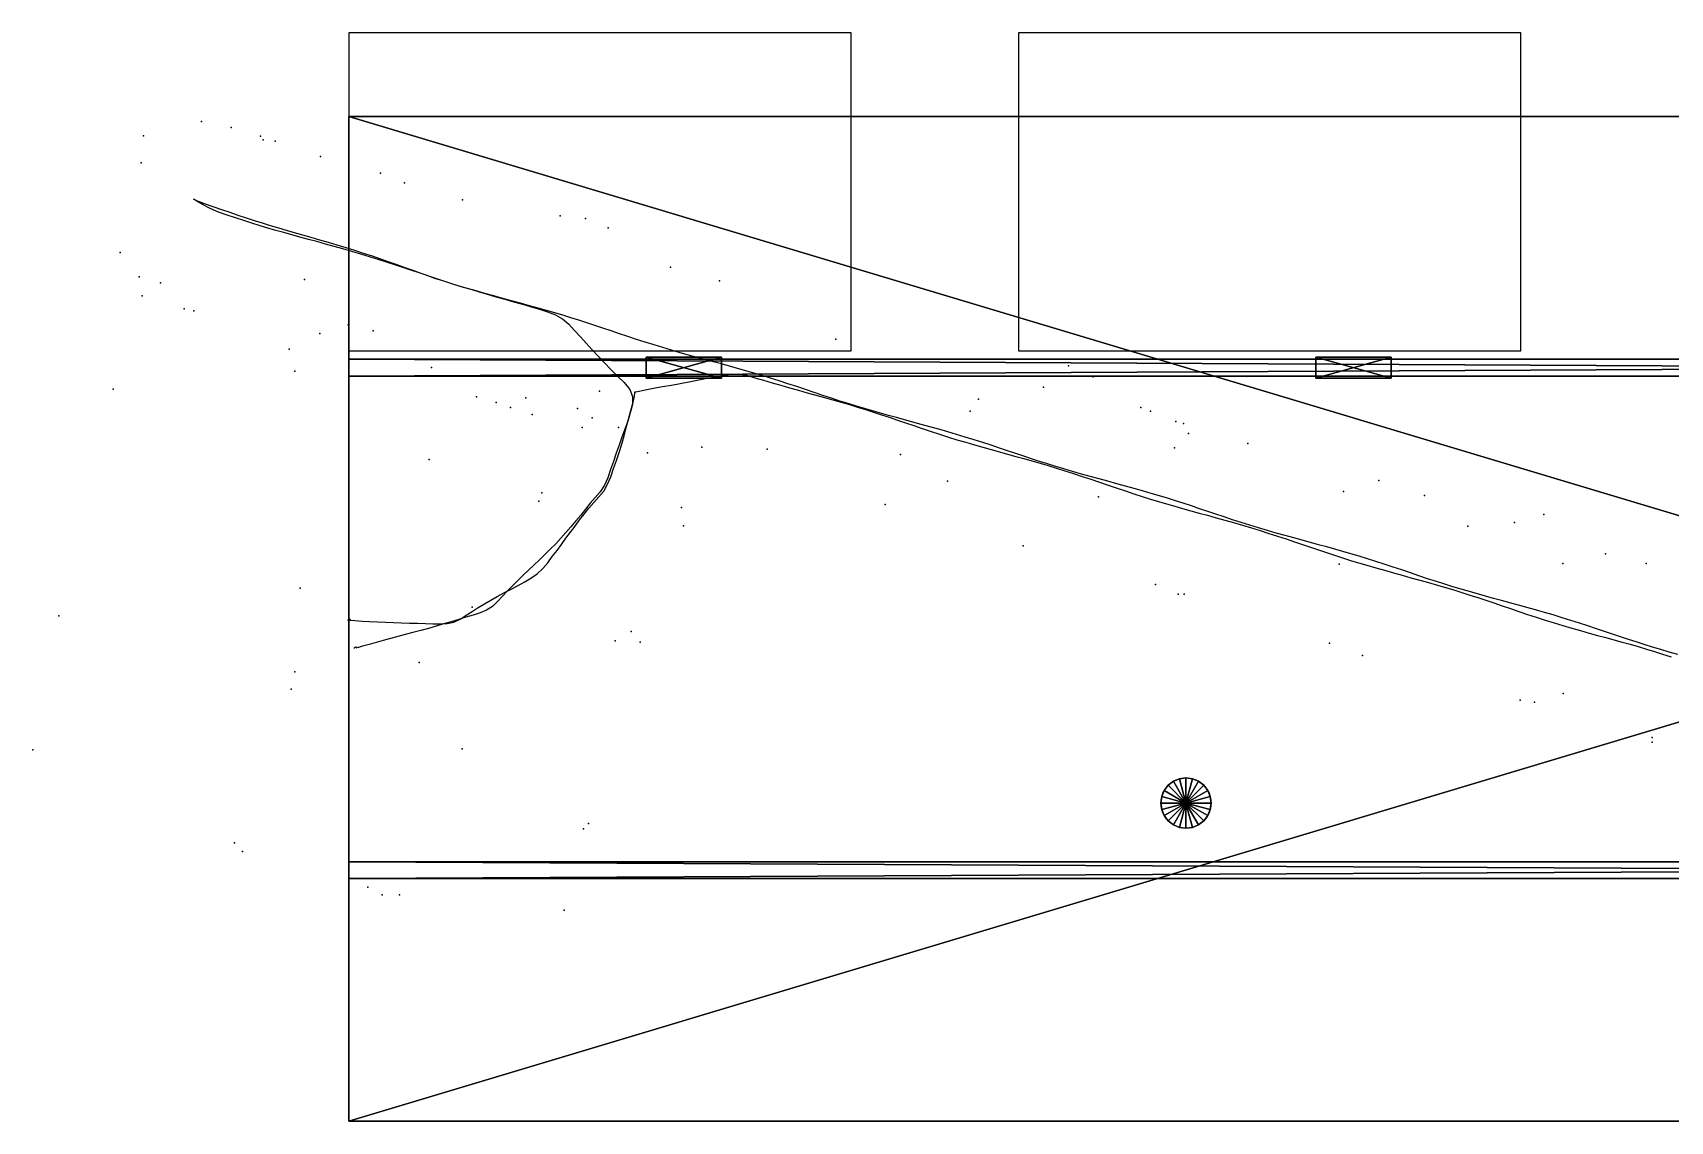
# Model space of a CAD drawing. Header units: metres. Extents: x -3.8 to 40, y -6 to 7.
# Drawn here: x -3.78 to 15.79, y -6 to 7 of the extents above; entities that cross this region are included whole.
import ezdxf

# ---------------------------------------------------------------- set-up
doc = ezdxf.new("R2010")
doc.units = ezdxf.units.M
for name, color, linetype in [('PATH', 1, 'Continuous'), ('POINTS', 5, 'Continuous'), ('WALLS', 2, 'Continuous')]:
    doc.layers.add(name, color=color, linetype=linetype)

msp = doc.modelspace()

# ---------------------------------------------------------------- linework, layer by layer
at = {"layer": 'PATH'}
for points in [[(15.874, -0.426, 0.895), (15.771, -0.397, 0.894), (15.671, -0.367, 0.89), (15.572, -0.337, 0.881), (15.473, -0.307, 0.873), (15.378, -0.276, 0.869), (15.285, -0.246, 0.866), (15.191, -0.215, 0.864), (15.097, -0.183, 0.856), (15.001, -0.151, 0.849), (14.904, -0.118, 0.842), (14.801, -0.084, 0.841), (14.7, -0.051, 0.836), (14.596, -0.018, 0.833), (14.492, 0.014, 0.826), (14.385, 0.047, 0.815), (14.281, 0.077, 0.812), (14.174, 0.108, 0.808), (14.073, 0.136, 0.801), (13.971, 0.164, 0.803), (13.87, 0.192, 0.791), (13.77, 0.218, 0.785), (13.672, 0.245, 0.78), (13.577, 0.271, 0.776), (13.482, 0.297, 0.774), (13.385, 0.325, 0.771), (13.288, 0.354, 0.766), (13.189, 0.384, 0.753), (13.091, 0.415, 0.746), (12.991, 0.447, 0.741), (12.887, 0.48, 0.741), (12.782, 0.515, 0.743), (12.681, 0.549, 0.73), (12.577, 0.584, 0.724), (12.473, 0.619, 0.713), (12.369, 0.653, 0.713), (12.267, 0.686, 0.714), (12.168, 0.717, 0.71), (12.068, 0.748, 0.704), (11.969, 0.778, 0.69), (11.874, 0.805, 0.686), (11.779, 0.832, 0.683), (11.681, 0.859, 0.681), (11.584, 0.885, 0.677), (11.487, 0.911, 0.668), (11.388, 0.938, 0.661), (11.287, 0.966, 0.655), (11.184, 0.994, 0.651), (11.079, 1.024, 0.651), (10.974, 1.054, 0.649), (10.868, 1.086, 0.64), (10.764, 1.118, 0.63), (10.66, 1.151, 0.621), (10.557, 1.184, 0.621), (10.457, 1.217, 0.619), (10.358, 1.249, 0.616), (10.26, 1.283, 0.606), (10.16, 1.316, 0.6), (10.064, 1.348, 0.59), (9.968, 1.38, 0.593), (9.875, 1.41, 0.587), (9.779, 1.44, 0.583), (9.682, 1.47, 0.575), (9.584, 1.499, 0.567), (9.482, 1.529, 0.561), (9.381, 1.557, 0.558), (9.276, 1.586, 0.556), (9.173, 1.614, 0.551), (9.066, 1.643, 0.543), (8.962, 1.671, 0.534), (8.855, 1.701, 0.526), (8.751, 1.73, 0.525), (8.646, 1.76, 0.522), (8.542, 1.79, 0.521), (8.445, 1.819, 0.515), (8.346, 1.85, 0.504), (8.25, 1.88, 0.496), (8.155, 1.911, 0.495), (8.062, 1.942, 0.494), (7.966, 1.974, 0.497), (7.869, 2.007, 0.481), (7.771, 2.04, 0.474), (7.671, 2.073, 0.472), (7.572, 2.105, 0.471), (7.47, 2.138, 0.46), (7.363, 2.171, 0.457), (7.259, 2.203, 0.453), (7.153, 2.234, 0.444), (7.046, 2.265, 0.438), (6.941, 2.295, 0.431), (6.838, 2.323, 0.433), (6.738, 2.35, 0.426), (6.639, 2.377, 0.421), (6.541, 2.403, 0.413), (6.446, 2.429, 0.404), (6.349, 2.456, 0.404), (6.254, 2.483, 0.401), (6.158, 2.511, 0.394), (6.063, 2.54, 0.391), (5.964, 2.571, 0.384), (5.866, 2.602, 0.372), (5.765, 2.635, 0.369), (5.663, 2.669, 0.37), (5.558, 2.704, 0.369), (5.454, 2.739, 0.355), (5.349, 2.774, 0.349), (5.244, 2.808, 0.344), (5.141, 2.842, 0.34), (5.037, 2.875, 0.34), (4.937, 2.905, 0.333), (4.838, 2.935, 0.326), (4.74, 2.964, 0.316), (4.644, 2.991, 0.313), (4.546, 3.018, 0.311), (4.451, 3.044, 0.307), (4.355, 3.07, 0.305), (4.258, 3.096, 0.297), (4.159, 3.123, 0.286), (4.058, 3.151, 0.282), (3.958, 3.179, 0.279), (3.854, 3.209, 0.28), (3.752, 3.239, 0.275), (3.648, 3.271, 0.264), (3.541, 3.304, 0.257), (3.436, 3.338, 0.251), (3.332, 3.372, 0.25), (3.232, 3.405, 0.245), (3.131, 3.439, 0.24), (3.034, 3.472, 0.235), (2.938, 3.504, 0.224), (2.842, 3.536, 0.217), (2.747, 3.567, 0.217), (2.65, 3.597, 0.216), (2.554, 3.626, 0.215), (2.458, 3.655, 0.206), (2.36, 3.684, 0.195), (2.261, 3.712, 0.188), (2.159, 3.74, 0.185), (2.051, 3.769, 0.184), (1.944, 3.798, 0.179), (1.837, 3.828, 0.171), (1.731, 3.857, 0.161), (1.624, 3.887, 0.154), (1.52, 3.916, 0.154), (1.418, 3.946, 0.153), (1.318, 3.975, 0.148), (1.219, 4.006, 0.142), (1.122, 4.037, 0.131), (1.028, 4.067, 0.124), (0.933, 4.099, 0.123), (0.838, 4.131, 0.122), (0.741, 4.163, 0.113), (0.646, 4.195, 0.11), (0.55, 4.227, 0.099), (0.449, 4.26, 0.096), (0.35, 4.292, 0.089), (0.246, 4.324, 0.092), (0.141, 4.357, 0.089), (0.035, 4.388, 0.077), (-0.072, 4.419, 0.071), (-0.177, 4.449, 0.062), (-0.28, 4.477, 0.06), (-0.382, 4.505, 0.061), (-0.483, 4.532, 0.054), (-0.585, 4.559, 0.049), (-0.682, 4.586, 0.037), (-0.778, 4.613, 0.028), (-0.874, 4.64, 0.032), (-0.967, 4.667, 0.032), (-1.062, 4.695, 0.026), (-1.159, 4.726, 0.018), (-1.254, 4.756, 0.005), (-1.354, 4.789, 0.003), (-1.455, 4.822, -0.004), (-1.558, 4.857, -0.001), (-1.657, 4.9, -0.01), (-1.751, 4.949, -0.017), (-1.816, 4.988, -0.024), (-1.848, 5.008, -0.024), (-1.855, 5.013, -0.018), (-1.855, 5.013, -0.017), (-1.853, 5.013, -0.015), (-1.85, 5.011, -0.019), (-1.846, 5.008, -0.021), (-1.84, 5.004, -0.019), (-1.802, 4.989, -0.018), (-1.729, 4.962, -0.008), (-1.626, 4.926, -0.005), (-1.524, 4.891, -0.005), (-1.424, 4.856, -0.001), (-1.326, 4.823, 0.001), (-1.227, 4.79, 0.01), (-1.132, 4.758, 0.019), (-1.036, 4.728, 0.025), (-0.939, 4.698, 0.027), (-0.843, 4.67, 0.029), (-0.748, 4.641, 0.036), (-0.653, 4.614, 0.044), (-0.554, 4.586, 0.05), (-0.454, 4.557, 0.055), (-0.351, 4.527, 0.057), (-0.247, 4.497, 0.058), (-0.143, 4.466, 0.065), (-0.038, 4.434, 0.07), (0.067, 4.402, 0.082), (0.172, 4.368, 0.088), (0.276, 4.334, 0.09), (0.376, 4.3, 0.094), (0.477, 4.265, 0.099), (0.574, 4.231, 0.105), (0.668, 4.198, 0.112), (0.764, 4.164, 0.119), (0.859, 4.13, 0.12), (0.952, 4.098, 0.118), (1.046, 4.066, 0.124), (1.14, 4.035, 0.135), (1.238, 4.003, 0.144), (1.338, 3.971, 0.152), (1.441, 3.94, 0.151), (1.546, 3.909, 0.146), (1.65, 3.879, 0.153), (1.757, 3.847, 0.166), (1.864, 3.817, 0.174), (1.968, 3.787, 0.181), (2.072, 3.757, 0.183), (2.176, 3.727, 0.182), (2.276, 3.697, 0.188), (2.374, 3.667, 0.195), (2.468, 3.632, 0.205), (2.552, 3.583, 0.212), (2.627, 3.519, 0.211), (2.696, 3.444, 0.214), (2.765, 3.368, 0.206), (2.835, 3.291, 0.218), (2.905, 3.213, 0.226), (2.98, 3.134, 0.229), (3.055, 3.056, 0.225), (3.13, 2.978, 0.225), (3.209, 2.899, 0.227), (3.288, 2.821, 0.239), (3.356, 2.741, 0.24), (3.389, 2.654, 0.243), (3.387, 2.56, 0.237), (3.36, 2.461, 0.227), (3.331, 2.363, 0.225), (3.296, 2.267, 0.221), (3.261, 2.171, 0.228), (3.227, 2.075, 0.224), (3.194, 1.978, 0.217), (3.161, 1.881, 0.21), (3.124, 1.785, 0.203), (3.092, 1.686, 0.208), (3.052, 1.596, 0.204), (3, 1.517, 0.204), (2.943, 1.448, 0.191), (2.884, 1.38, 0.185), (2.825, 1.311, 0.181), (2.769, 1.24, 0.179), (2.711, 1.17, 0.178), (2.653, 1.101, 0.172), (2.593, 1.033, 0.164), (2.533, 0.964, 0.156), (2.47, 0.898, 0.15), (2.405, 0.833, 0.154), (2.341, 0.768, 0.147), (2.275, 0.705, 0.142), (2.208, 0.643, 0.137), (2.144, 0.581, 0.129), (2.081, 0.52, 0.125), (2.017, 0.458, 0.119), (1.954, 0.396, 0.12), (1.894, 0.334, 0.12), (1.833, 0.271, 0.108), (1.775, 0.207, 0.099), (1.714, 0.149, 0.097), (1.645, 0.104, 0.097), (1.567, 0.071, 0.096), (1.483, 0.045, 0.089), (1.398, 0.019, 0.078), (1.312, -0.008, 0.071), (1.223, -0.035, 0.067), (1.131, -0.061, 0.06), (1.041, -0.088, 0.058), (0.949, -0.114, 0.059), (0.858, -0.139, 0.046), (0.765, -0.164, 0.037), (0.673, -0.188, 0.035), (0.583, -0.212, 0.029), (0.495, -0.235, 0.028), (0.41, -0.259, 0.022), (0.326, -0.282, 0.011), (0.243, -0.305, 0.008), (0.164, -0.326, -0.002), (0.113, -0.341, 0.001), (0.09, -0.347, 0.004), (0.091, -0.346, 0.004), (0.096, -0.345, 0.001), (0.099, -0.343, -0.005), (0.099, -0.342, -0.002), (0.097, -0.342, 0.003), (0.093, -0.341, 0.005), (0.086, -0.34, 0.003), (0.082, -0.34, -0.002), (0.075, -0.341, -0.007), (0.069, -0.342, -0.01), (0.065, -0.344, 0.002), (0.062, -0.347, 0.002), (0.061, -0.35, 0.001), (0.061, -0.352, -0.004)], [(0, 0, 0), (0.007, -0.001, 0.005), (0.012, -0.002, 0.001), (0.014, -0.003, 0.001), (0.016, -0.004, -0.003), (0.015, -0.006, -0.005), (0.013, -0.008, 0), (0.008, -0.01, 0.003), (0.004, -0.012, 0.003), (-0.003, -0.013, 0.001), (-0.011, -0.013, 0), (-0.012, -0.015, -0.005), (0.013, -0.017, 0.001), (0.072, -0.021, 0.006), (0.157, -0.026, 0.011), (0.247, -0.03, 0.017), (0.342, -0.035, 0.014), (0.436, -0.039, 0.02), (0.531, -0.043, 0.029), (0.627, -0.046, 0.036), (0.723, -0.05, 0.046), (0.82, -0.053, 0.048), (0.913, -0.056, 0.045), (1.003, -0.058, 0.051), (1.09, -0.06, 0.063), (1.174, -0.057, 0.068), (1.254, -0.039, 0.074), (1.33, -0.004, 0.075), (1.402, 0.043, 0.08), (1.472, 0.089, 0.081), (1.546, 0.134, 0.09), (1.621, 0.178, 0.1), (1.695, 0.223, 0.101), (1.773, 0.266, 0.106), (1.852, 0.309, 0.103), (1.932, 0.352, 0.113), (2.012, 0.396, 0.119), (2.094, 0.44, 0.132), (2.174, 0.486, 0.134), (2.248, 0.539, 0.137), (2.315, 0.601, 0.141), (2.376, 0.67, 0.14), (2.43, 0.743, 0.151), (2.486, 0.816, 0.157), (2.539, 0.89, 0.162), (2.593, 0.964, 0.162), (2.648, 1.037, 0.167), (2.701, 1.109, 0.171), (2.754, 1.182, 0.177), (2.809, 1.252, 0.187), (2.868, 1.321, 0.189), (2.926, 1.39, 0.188), (2.986, 1.457, 0.195), (3.044, 1.527, 0.197), (3.091, 1.607, 0.203), (3.128, 1.698, 0.214), (3.162, 1.794, 0.214), (3.197, 1.89, 0.213), (3.229, 1.987, 0.216), (3.259, 2.086, 0.216), (3.287, 2.185, 0.222), (3.314, 2.285, 0.234), (3.339, 2.387, 0.236), (3.368, 2.49, 0.232), (3.394, 2.588, 0.236), (3.41, 2.659, 0.24), (3.417, 2.696, 0.243), (3.417, 2.704, 0.24), (3.416, 2.707, 0.248), (3.419, 2.71, 0.242), (3.428, 2.712, 0.235), (3.466, 2.72, 0.239), (3.538, 2.735, 0.25), (3.64, 2.754, 0.257), (3.745, 2.775, 0.263), (3.852, 2.793, 0.266), (3.957, 2.812, 0.268), (4.059, 2.831, 0.275), (4.16, 2.849, 0.291), (4.258, 2.869, 0.295), (4.355, 2.888, 0.303), (4.453, 2.907, 0.304), (4.554, 2.924, 0.303), (4.651, 2.926, 0.309), (4.751, 2.91, 0.323), (4.851, 2.88, 0.332), (4.953, 2.849, 0.333), (5.055, 2.819, 0.334), (5.158, 2.79, 0.334), (5.265, 2.759, 0.343), (5.37, 2.73, 0.352), (5.475, 2.701, 0.363), (5.579, 2.672, 0.366), (5.682, 2.644, 0.367), (5.781, 2.616, 0.368), (5.881, 2.588, 0.376), (5.98, 2.559, 0.385), (6.076, 2.529, 0.393), (6.171, 2.5, 0.397), (6.266, 2.47, 0.397), (6.361, 2.438, 0.4), (6.454, 2.407, 0.405), (6.552, 2.374, 0.416), (6.648, 2.341, 0.423), (6.747, 2.308, 0.427), (6.85, 2.273, 0.426), (6.954, 2.239, 0.43), (7.057, 2.205, 0.438), (7.161, 2.172, 0.449), (7.264, 2.14, 0.454), (7.368, 2.109, 0.459), (7.472, 2.078, 0.459), (7.574, 2.049, 0.465), (7.674, 2.021, 0.468), (7.772, 1.994, 0.476), (7.869, 1.968, 0.484), (7.967, 1.941, 0.49), (8.062, 1.915, 0.489), (8.16, 1.888, 0.49), (8.256, 1.86, 0.496), (8.352, 1.831, 0.508), (8.452, 1.801, 0.514), (8.553, 1.769, 0.515), (8.655, 1.736, 0.523), (8.76, 1.702, 0.522), (8.864, 1.668, 0.529), (8.968, 1.632, 0.539), (9.072, 1.597, 0.55), (9.176, 1.562, 0.548), (9.278, 1.528, 0.554), (9.377, 1.495, 0.553), (9.477, 1.463, 0.564), (9.576, 1.431, 0.574), (9.672, 1.402, 0.581), (9.769, 1.373, 0.582), (9.866, 1.345, 0.584), (9.96, 1.318, 0.585), (10.058, 1.291, 0.59), (10.156, 1.264, 0.6), (10.256, 1.237, 0.609), (10.36, 1.208, 0.61), (10.464, 1.179, 0.616), (10.569, 1.15, 0.615), (10.676, 1.118, 0.625), (10.783, 1.086, 0.632), (10.887, 1.054, 0.639), (10.991, 1.021, 0.648), (11.094, 0.988, 0.644), (11.195, 0.955, 0.648), (11.295, 0.921, 0.659), (11.391, 0.888, 0.667), (11.489, 0.855, 0.67), (11.583, 0.823, 0.68), (11.678, 0.791, 0.673), (11.774, 0.76, 0.675), (11.869, 0.729, 0.687), (11.965, 0.699, 0.693), (12.062, 0.669, 0.702), (12.162, 0.64, 0.702), (12.266, 0.61, 0.706), (12.371, 0.58, 0.71), (12.477, 0.551, 0.717), (12.582, 0.521, 0.726), (12.687, 0.492, 0.732), (12.793, 0.463, 0.743), (12.898, 0.434, 0.739), (13.003, 0.404, 0.741), (13.102, 0.375, 0.747), (13.199, 0.345, 0.76), (13.297, 0.315, 0.764), (13.391, 0.285, 0.768), (13.486, 0.254, 0.769), (13.581, 0.222, 0.774), (13.678, 0.19, 0.781), (13.777, 0.156, 0.79), (13.877, 0.122, 0.794), (13.978, 0.088, 0.799), (14.079, 0.054, 0.799), (14.184, 0.02, 0.803), (14.291, -0.014, 0.809), (14.397, -0.047, 0.823), (14.503, -0.079, 0.831), (14.609, -0.11, 0.83), (14.713, -0.14, 0.832), (14.815, -0.169, 0.837), (14.917, -0.197, 0.846), (15.016, -0.224, 0.853), (15.112, -0.25, 0.859), (15.209, -0.277, 0.863), (15.305, -0.304, 0.865), (15.402, -0.331, 0.866), (15.5, -0.36, 0.869), (15.595, -0.389, 0.886), (15.694, -0.42, 0.888), (15.796, -0.453, 0.893)]]:
    msp.add_polyline3d(points, dxfattribs=at)
at = {"layer": 'POINTS'}
for p in [(-1.763, 5.94, 1.05), (-1.406, 5.87, -0.095), (-2.452, 5.768, 0.596), (-1.055, 5.765, -0.13), (-1.023, 5.722, 0.47), (-0.881, 5.704, -0.115), (-0.339, 5.522, 0.942), (-2.483, 5.447, 0.058), (0.378, 5.324, -0.082), (0.664, 5.208, 0.741), (1.355, 5.006, 0.499), (2.524, 4.814, 1.021), (2.826, 4.783, 0.26), (3.099, 4.672, 1.174), (-2.732, 4.375, -0.531), (3.84, 4.201, 2.037), (-2.507, 4.086, 0.843), (-2.249, 4.015, 0.603), (-0.532, 4.052, 2.197), (4.426, 4.039, 1.277), (-2.468, 3.859, 0.795), (-1.967, 3.703, 1.082), (-1.852, 3.68, 0.644), (-0.349, 3.41, 1.045), (-0.007, 3.51, 0.55), (0.29, 3.441, 0.482), (5.818, 3.339, 1.419), (-0.714, 3.22, 2.164), (-0.646, 2.957, 2.158), (0.988, 3.001, 1.244), (8.597, 3.024, 0.501), (-2.817, 2.745, -0.504), (8.296, 2.768, 2.671), (8.892, 2.89, 1.333), (1.526, 2.652, 0.448), (1.76, 2.586, 0.477), (2.114, 2.64, 1.714), (2.994, 2.72, 2.372), (7.522, 2.624, 2.63), (1.929, 2.526, 0.708), (2.19, 2.441, 0.355), (2.73, 2.512, 0.005), (2.904, 2.401, -0.112), (7.42, 2.481, 2.62), (9.46, 2.523, 1.096), (9.577, 2.482, 1.363), (9.88, 2.357, 1.944), (2.786, 2.284, 0.047), (3.221, 2.286, 2.27), (9.971, 2.335, 1.532), (10.031, 2.213, 1.253), (3.566, 1.984, 1.991), (4.218, 2.049, 0.867), (4.998, 2.025, 2.475), (6.588, 1.963, 2.561), (9.861, 2.042, 2.744), (10.74, 2.096, 1.133), (0.958, 1.903, -0.287), (7.152, 1.646, -0.016), (12.303, 1.653, 1.441), (2.268, 1.405, -0.098), (2.305, 1.506, 0.207), (8.955, 1.458, 2.683), (11.88, 1.522, 2.864), (12.85, 1.472, 1.06), (3.974, 1.329, 1.768), (6.408, 1.367, 0.802), (14.273, 1.246, 1.285), (3.998, 1.111, 0.097), (13.367, 1.107, 1.049), (13.924, 1.151, 1.285), (8.055, 0.872, 0.629), (11.831, 0.654, 2.836), (14.503, 0.662, 0.387), (15.013, 0.775, 2.699), (15.499, 0.661, 1.769), (9.637, 0.41, 0.471), (-0.582, 0.368, 2.117), (9.905, 0.293, 0.752), (9.98, 0.293, 0.932), (-3.467, 0.038, 1.955), (1.471, 0.141, 2.234), (3.37, -0.151, 2.337), (3.182, -0.262, 0.156), (3.481, -0.277, 1.995), (11.714, -0.291, 1.995), (0.838, -0.52, 2.201), (12.109, -0.438, 2.831), (-0.646, -0.632, -0.283), (-0.689, -0.841, 0.203), (13.992, -0.971, 1.529), (14.506, -0.891, 0.89), (14.164, -0.995, 0.901), (-3.777, -1.564, 1.073), (1.354, -1.554, 0.03), (15.57, -1.416, 0.857), (15.57, -1.473, 3.002), (2.803, -2.506, 1.692), (2.864, -2.444, 1.166), (-1.366, -2.675, -0.223), (-1.271, -2.777, 0.625), (0.225, -3.206, 0.347), (0.399, -3.296, 0.833), (0.603, -3.294, -0.332), (2.571, -3.48, 0.493)]:
    msp.add_point(p, dxfattribs=at)
at = {"layer": 'WALLS'}
for points in [[(0, 3.2), (6, 3.2), (6, 7), (0, 7)], [(8, 3.2), (14, 3.2), (14, 7), (8, 7)]]:
    msp.add_lwpolyline(points, close=True, dxfattribs=at)
at = {"layer": 'WALLS', "color": 6}
msp.add_circle((10, -2.2), 0.3, dxfattribs=at)
at = {"layer": 'WALLS', "color": 3}
for points in [[(0, -6), (0, 6), (0, -6, -0.2)], [(0, -6, -0.2), (0, 6), (0, 6, -0.2)], [(0, 6, -0.2), (40, -6, -0.2), (0, -6, -0.2)], [(0, -6), (40, 6), (0, 6)], [(40, -6), (40, 6), (0, -6)], [(0, 6), (40, 6), (0, 6, -0.2)], [(40, 6, -0.2), (40, -6, -0.2), (0, 6, -0.2)], [(0, 6, -0.2), (40, 6), (40, 6, -0.2)], [(0, 2.9, 2.6), (0, 3.1, 2.6), (0, 2.9)], [(0, 2.9), (0, 3.1, 2.6), (0, 3.1)], [(0, 3.1), (40, 2.9), (0, 2.9)], [(0, 2.9, 2.6), (40, 3.1, 2.6), (0, 3.1, 2.6)], [(40, 2.9, 2.6), (40, 3.1, 2.6), (0, 2.9, 2.6)], [(0, 3.1, 2.6), (40, 3.1, 2.6), (0, 3.1)], [(40, 3.1), (40, 2.9), (0, 3.1)], [(0, 3.1), (40, 3.1, 2.6), (40, 3.1)], [(3.55, 2.875, 2.1), (3.55, 3.125, 2.1), (3.55, 2.875)], [(3.55, 2.875), (3.55, 3.125, 2.1), (3.55, 3.125)], [(3.55, 3.125), (4.45, 2.875), (3.55, 2.875)], [(3.55, 2.875, 2.1), (4.45, 3.125, 2.1), (3.55, 3.125, 2.1)], [(4.45, 2.875, 2.1), (4.45, 3.125, 2.1), (3.55, 2.875, 2.1)], [(3.55, 3.125, 2.1), (4.45, 3.125, 2.1), (3.55, 3.125)], [(4.45, 3.125), (4.45, 2.875), (3.55, 3.125)], [(3.55, 3.125), (4.45, 3.125, 2.1), (4.45, 3.125)], [(4.45, 3.125), (4.45, 2.875, 2.1), (4.45, 2.875)], [(4.45, 3.125, 2.1), (4.45, 2.875, 2.1), (4.45, 3.125)], [(11.55, 2.875, 2.1), (11.55, 3.125, 2.1), (11.55, 2.875)], [(11.55, 2.875), (11.55, 3.125, 2.1), (11.55, 3.125)], [(11.55, 3.125), (12.45, 2.875), (11.55, 2.875)], [(11.55, 2.875, 2.1), (12.45, 3.125, 2.1), (11.55, 3.125, 2.1)], [(12.45, 2.875, 2.1), (12.45, 3.125, 2.1), (11.55, 2.875, 2.1)], [(11.55, 3.125, 2.1), (12.45, 3.125, 2.1), (11.55, 3.125)], [(12.45, 3.125), (12.45, 2.875), (11.55, 3.125)], [(11.55, 3.125), (12.45, 3.125, 2.1), (12.45, 3.125)], [(12.45, 3.125), (12.45, 2.875, 2.1), (12.45, 2.875)], [(12.45, 3.125, 2.1), (12.45, 2.875, 2.1), (12.45, 3.125)], [(40, 2.9), (0, 2.9, 2.6), (0, 2.9)], [(40, 2.9, 2.6), (0, 2.9, 2.6), (40, 2.9)], [(4.45, 2.875), (3.55, 2.875, 2.1), (3.55, 2.875)], [(4.45, 2.875, 2.1), (3.55, 2.875, 2.1), (4.45, 2.875)], [(12.45, 2.875), (11.55, 2.875, 2.1), (11.55, 2.875)], [(12.45, 2.875, 2.1), (11.55, 2.875, 2.1), (12.45, 2.875)], [(9.85, -1.94), (10, -2.2), (9.788, -1.988)], [(9.85, -1.94), (9.788, -1.988), (9.85, -1.94, 2.6)], [(9.85, -1.94, 2.6), (9.788, -1.988), (9.788, -1.988, 2.6)], [(9.85, -1.94, 2.6), (9.788, -1.988, 2.6), (10, -2.2, 2.6)], [(9.922, -1.91), (10, -2.2), (9.85, -1.94)], [(9.922, -1.91), (9.85, -1.94), (9.922, -1.91, 2.6)], [(9.922, -1.91, 2.6), (9.85, -1.94), (9.85, -1.94, 2.6)], [(9.922, -1.91, 2.6), (9.85, -1.94, 2.6), (10, -2.2, 2.6)], [(10, -1.9), (10, -2.2), (9.922, -1.91)], [(10, -1.9), (9.922, -1.91), (10, -1.9, 2.6)], [(10, -1.9, 2.6), (9.922, -1.91), (9.922, -1.91, 2.6)], [(10, -1.9, 2.6), (9.922, -1.91, 2.6), (10, -2.2, 2.6)], [(10.078, -1.91), (10, -2.2), (10, -1.9)], [(10.078, -1.91), (10, -1.9), (10.078, -1.91, 2.6)], [(10.078, -1.91, 2.6), (10, -1.9), (10, -1.9, 2.6)], [(10.078, -1.91, 2.6), (10, -1.9, 2.6), (10, -2.2, 2.6)], [(10.15, -1.94), (10, -2.2), (10.078, -1.91)], [(10.15, -1.94, 2.6), (10.078, -1.91, 2.6), (10, -2.2, 2.6)], [(10.212, -1.988), (10, -2.2), (10.15, -1.94)], [(10.212, -1.988, 2.6), (10.15, -1.94, 2.6), (10, -2.2, 2.6)], [(10.15, -1.94), (10.078, -1.91), (10.15, -1.94, 2.6)], [(10.15, -1.94, 2.6), (10.078, -1.91), (10.078, -1.91, 2.6)], [(10.212, -1.988), (10.15, -1.94), (10.212, -1.988, 2.6)], [(10.212, -1.988, 2.6), (10.15, -1.94), (10.15, -1.94, 2.6)], [(9.71, -2.122), (10, -2.2), (9.7, -2.2)], [(9.71, -2.122), (9.7, -2.2), (9.71, -2.122, 2.6)], [(9.71, -2.122, 2.6), (9.7, -2.2), (9.7, -2.2, 2.6)], [(9.71, -2.122, 2.6), (9.7, -2.2, 2.6), (10, -2.2, 2.6)], [(9.74, -2.05), (10, -2.2), (9.71, -2.122)], [(9.74, -2.05), (9.71, -2.122), (9.74, -2.05, 2.6)], [(9.74, -2.05, 2.6), (9.71, -2.122), (9.71, -2.122, 2.6)], [(9.74, -2.05, 2.6), (9.71, -2.122, 2.6), (10, -2.2, 2.6)], [(9.788, -1.988), (10, -2.2), (9.74, -2.05)], [(9.788, -1.988), (9.74, -2.05), (9.788, -1.988, 2.6)], [(9.788, -1.988, 2.6), (9.74, -2.05), (9.74, -2.05, 2.6)], [(9.788, -1.988, 2.6), (9.74, -2.05, 2.6), (10, -2.2, 2.6)], [(10.26, -2.05), (10, -2.2), (10.212, -1.988)], [(10.26, -2.05, 2.6), (10.212, -1.988, 2.6), (10, -2.2, 2.6)], [(10.29, -2.122), (10, -2.2), (10.26, -2.05)], [(10.29, -2.122, 2.6), (10.26, -2.05, 2.6), (10, -2.2, 2.6)], [(10.3, -2.2), (10, -2.2), (10.29, -2.122)], [(10.3, -2.2, 2.6), (10.29, -2.122, 2.6), (10, -2.2, 2.6)], [(10.26, -2.05), (10.212, -1.988), (10.26, -2.05, 2.6)], [(10.26, -2.05, 2.6), (10.212, -1.988), (10.212, -1.988, 2.6)], [(10.29, -2.122), (10.26, -2.05), (10.29, -2.122, 2.6)], [(10.29, -2.122, 2.6), (10.26, -2.05), (10.26, -2.05, 2.6)], [(10.3, -2.2), (10.29, -2.122), (10.3, -2.2, 2.6)], [(10.3, -2.2, 2.6), (10.29, -2.122), (10.29, -2.122, 2.6)], [(9.7, -2.2), (10, -2.2), (9.71, -2.278)], [(9.7, -2.2), (9.71, -2.278), (9.7, -2.2, 2.6)], [(9.7, -2.2, 2.6), (9.71, -2.278), (9.71, -2.278, 2.6)], [(9.7, -2.2, 2.6), (9.71, -2.278, 2.6), (10, -2.2, 2.6)], [(9.71, -2.278), (10, -2.2), (9.74, -2.35)], [(9.71, -2.278, 2.6), (9.74, -2.35, 2.6), (10, -2.2, 2.6)], [(9.71, -2.278), (9.74, -2.35), (9.71, -2.278, 2.6)], [(9.71, -2.278, 2.6), (9.74, -2.35), (9.74, -2.35, 2.6)], [(9.74, -2.35), (10, -2.2), (9.788, -2.412)], [(9.74, -2.35, 2.6), (9.788, -2.412, 2.6), (10, -2.2, 2.6)], [(9.788, -2.412), (10, -2.2), (9.85, -2.46)], [(9.788, -2.412, 2.6), (9.85, -2.46, 2.6), (10, -2.2, 2.6)], [(9.85, -2.46), (10, -2.2), (9.922, -2.49)], [(9.85, -2.46, 2.6), (9.922, -2.49, 2.6), (10, -2.2, 2.6)], [(9.922, -2.49), (10, -2.2), (10, -2.5)], [(9.922, -2.49, 2.6), (10, -2.5, 2.6), (10, -2.2, 2.6)], [(10, -2.5), (10, -2.2), (10.078, -2.49)], [(10, -2.5, 2.6), (10.078, -2.49, 2.6), (10, -2.2, 2.6)], [(10.078, -2.49), (10, -2.2), (10.15, -2.46)], [(10.078, -2.49, 2.6), (10.15, -2.46, 2.6), (10, -2.2, 2.6)], [(10.15, -2.46), (10, -2.2), (10.212, -2.412)], [(10.15, -2.46, 2.6), (10.212, -2.412, 2.6), (10, -2.2, 2.6)], [(10.212, -2.412), (10, -2.2), (10.26, -2.35)], [(10.212, -2.412, 2.6), (10.26, -2.35, 2.6), (10, -2.2, 2.6)], [(10.26, -2.35), (10, -2.2), (10.29, -2.278)], [(10.26, -2.35, 2.6), (10.29, -2.278, 2.6), (10, -2.2, 2.6)], [(10.29, -2.278), (10, -2.2), (10.3, -2.2)], [(10.29, -2.278, 2.6), (10.3, -2.2, 2.6), (10, -2.2, 2.6)], [(10.26, -2.35), (10.29, -2.278), (10.26, -2.35, 2.6)], [(10.26, -2.35, 2.6), (10.29, -2.278), (10.29, -2.278, 2.6)], [(10.29, -2.278), (10.3, -2.2), (10.29, -2.278, 2.6)], [(10.29, -2.278, 2.6), (10.3, -2.2), (10.3, -2.2, 2.6)], [(9.74, -2.35), (9.788, -2.412), (9.74, -2.35, 2.6)], [(9.74, -2.35, 2.6), (9.788, -2.412), (9.788, -2.412, 2.6)], [(9.788, -2.412), (9.85, -2.46), (9.788, -2.412, 2.6)], [(9.788, -2.412, 2.6), (9.85, -2.46), (9.85, -2.46, 2.6)], [(9.85, -2.46), (9.922, -2.49), (9.85, -2.46, 2.6)], [(9.85, -2.46, 2.6), (9.922, -2.49), (9.922, -2.49, 2.6)], [(9.922, -2.49), (10, -2.5), (9.922, -2.49, 2.6)], [(9.922, -2.49, 2.6), (10, -2.5), (10, -2.5, 2.6)], [(10, -2.5), (10.078, -2.49), (10, -2.5, 2.6)], [(10, -2.5, 2.6), (10.078, -2.49), (10.078, -2.49, 2.6)], [(10.078, -2.49), (10.15, -2.46), (10.078, -2.49, 2.6)], [(10.078, -2.49, 2.6), (10.15, -2.46), (10.15, -2.46, 2.6)], [(10.15, -2.46), (10.212, -2.412), (10.15, -2.46, 2.6)], [(10.15, -2.46, 2.6), (10.212, -2.412), (10.212, -2.412, 2.6)], [(10.212, -2.412), (10.26, -2.35), (10.212, -2.412, 2.6)], [(10.212, -2.412, 2.6), (10.26, -2.35), (10.26, -2.35, 2.6)], [(0, -3.1, 2.6), (0, -2.9, 2.6), (0, -3.1)], [(0, -3.1), (0, -2.9, 2.6), (0, -2.9)], [(0, -2.9), (40, -3.1), (0, -3.1)], [(0, -3.1, 2.6), (40, -2.9, 2.6), (0, -2.9, 2.6)], [(40, -3.1, 2.6), (40, -2.9, 2.6), (0, -3.1, 2.6)], [(0, -2.9, 2.6), (40, -2.9, 2.6), (0, -2.9)], [(40, -2.9), (40, -3.1), (0, -2.9)], [(0, -2.9), (40, -2.9, 2.6), (40, -2.9)], [(40, -3.1), (0, -3.1, 2.6), (0, -3.1)], [(40, -3.1, 2.6), (0, -3.1, 2.6), (40, -3.1)], [(40, -6, -0.2), (0, -6), (0, -6, -0.2)], [(40, -6), (0, -6), (40, -6, -0.2)]]:
    msp.add_3dface(points, dxfattribs=at)

doc.saveas('drawing.dxf')
